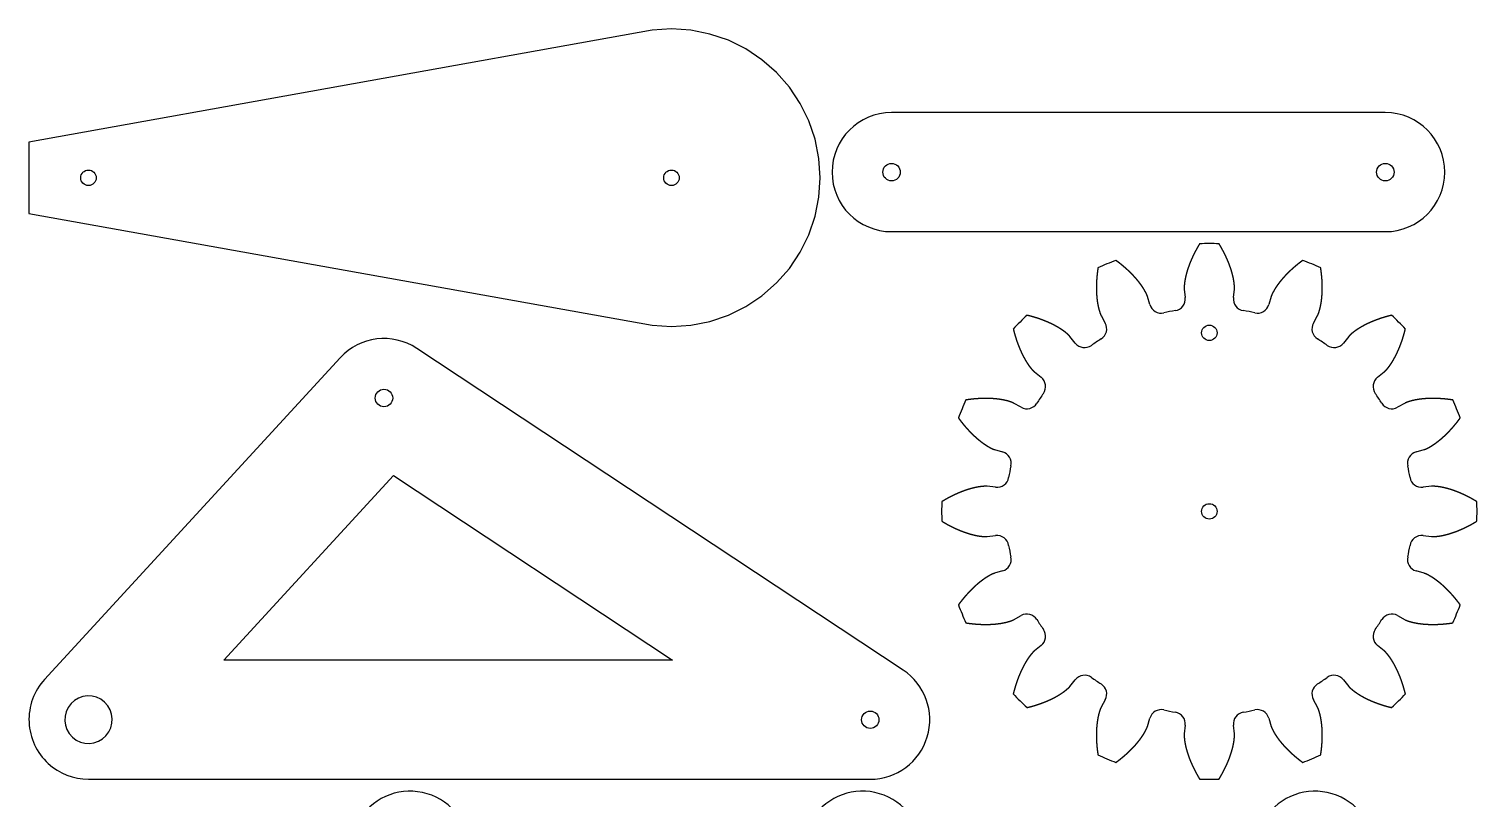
# Model space of a CAD drawing. Header units: millimetres. Extents: x 18 to 1175, y 18 to 1179.
# Drawn here: x 18 to 748, y 792 to 1179 of the extents above; entities that cross this region are included whole.
import ezdxf

# ---------------------------------------------------------------- set-up
doc = ezdxf.new("R2010")
doc.units = ezdxf.units.MM
doc.layers.add('cut', color=5, linetype='Continuous', true_color=0x0000ff)

msp = doc.modelspace()

# ---------------------------------------------------------------- linework, layer by layer
at = {"layer": 'cut', "color": 5, "true_color": 0x0000ff}
for p, q in [((583.25, 1040.52), (582.06, 1044.64)), ((600.6, 1048.33), (601.08, 1044.07)), ((625.42, 1044.07), (625.9, 1048.33)), ((644.44, 1044.64), (643.26, 1040.52)), ((558.68, 1034.95), (560.75, 1031.21)), ((665.75, 1031.21), (667.82, 1034.95)), ((545.64, 1021.11), (542.97, 1024.46)), ((683.54, 1024.46), (680.86, 1021.11)), ((525.07, 1006.56), (528.42, 1003.89)), ((698.08, 1003.89), (701.43, 1006.56)), ((518.32, 988.77), (514.57, 990.85)), ((711.93, 990.85), (708.18, 988.77)), ((504.89, 967.47), (509, 966.28)), ((717.5, 966.28), (721.61, 967.47)), ((505.46, 948.45), (501.2, 948.93)), ((725.3, 948.93), (721.04, 948.45)), ((501.2, 923.62), (505.46, 924.1)), ((721.04, 924.1), (725.3, 923.62)), ((509, 906.27), (504.89, 905.09)), ((721.61, 905.09), (717.5, 906.27)), ((514.57, 881.71), (518.32, 883.78)), ((708.18, 883.78), (711.93, 881.71)), ((528.42, 868.66), (525.07, 865.99)), ((701.43, 865.99), (698.08, 868.66)), ((542.97, 848.1), (545.64, 851.45)), ((680.86, 851.45), (683.54, 848.1)), ((560.75, 841.35), (558.68, 837.6)), ((667.82, 837.6), (665.75, 841.35)), ((582.06, 827.91), (583.25, 832.03)), ((601.08, 828.48), (600.6, 824.22)), ((625.9, 824.22), (625.42, 828.48)), ((643.26, 832.03), (644.44, 827.91))]:
    msp.add_line(p, q, dxfattribs=at)
for points in [[(342, 1029.44), (351.79, 1030.08), (361.41, 1032), (370.7, 1035.15), (379.5, 1039.49), (387.66, 1044.94), (395.03, 1051.41), (401.5, 1058.78), (406.95, 1066.94), (411.29, 1075.74), (414.44, 1085.03), (416.36, 1094.65), (417, 1104.44), (416.36, 1114.23), (414.44, 1123.85), (411.29, 1133.14), (406.95, 1141.94), (401.5, 1150.1), (395.03, 1157.47), (387.66, 1163.94), (379.5, 1169.39), (370.7, 1173.73), (361.41, 1176.88), (351.79, 1178.8), (342, 1179.44), (332.21, 1178.8), (18, 1122.44), (18, 1086.44), (332.21, 1030.08)], [(201.8, 954.31), (342.49, 861.28), (116.28, 861.28)]]:
    msp.add_lwpolyline(points, close=True, dxfattribs=at)
for points in [[(702, 1077.28, 1), (702, 1137.28), (453, 1137.28, 1), (453, 1077.28)], [(174.93, 1013.74), (25.91, 851.62, 0.414578), (27.73, 809.21, 0.188241), (48.05, 801.28), (442.25, 801.28, 0.743511), (458.8, 856.3), (213.56, 1018.46, 0.368358)], [(56.14, 840.13, 0.997265), (39.9, 822.46, 0.997265)], [(27.7, 497.95), (189.82, 348.94, 0.414578), (232.23, 350.75, 0.188241), (240.16, 371.07), (240.16, 765.27, 0.743511), (185.14, 781.82), (22.98, 536.59, 0.368358)], [(255.86, 497.95), (417.98, 348.94, 0.414578), (460.4, 350.75, 0.188241), (468.33, 371.07), (468.33, 765.27, 0.743511), (413.3, 781.82), (251.14, 536.59, 0.368358)], [(484.03, 497.95), (646.15, 348.94, 0.414578), (688.56, 350.75, 0.188241), (696.49, 371.07), (696.49, 765.27, 0.743511), (641.47, 781.82), (479.3, 536.59, 0.368358)]]:
    msp.add_lwpolyline(points, format="xyb", close=True, dxfattribs=at)
for centre, radius in [((453, 1107.28), 4.4), ((702, 1107.28), 4.4), ((48, 1104.44), 3.9), ((342, 1104.44), 3.9), ((613.25, 1026.28), 3.9), ((197.02, 993.44), 4.4), ((613.25, 936.28), 3.9), ((442.25, 831.28), 4.4)]:
    msp.add_circle(centre, radius, dxfattribs=at)
for centre, radius, start, end in [((613.25, 936.28), 135, 87.91682, 92.08318), ((613.25, 936.28), 135, 110.41682, 114.58318), ((613.25, 936.28), 135, 65.41682, 69.58318), ((589.01, 1042.18), 6, -163.94315, -77.10896), ((613.25, 936.28), 102.65, 99.60896, 102.89104), ((595.12, 1043.4), 6, -80.39104, 6.44315), ((631.39, 1043.4), 6, 173.55685, -99.60896), ((613.25, 936.28), 102.65, 77.10896, 80.39104), ((637.49, 1042.18), 6, -102.89104, -16.05685), ((613.25, 936.28), 135, 132.91682, 137.08318), ((555.5, 1028.3), 6, -57.89104, 28.94315), ((671, 1028.3), 6, 151.05685, -122.10896), ((613.25, 936.28), 135, 42.91682, 47.08318), ((613.25, 936.28), 102.65, 122.10896, 125.39104), ((613.25, 936.28), 102.64, 54.60896, 57.89104), ((550.33, 1024.85), 6, -141.44315, -54.60896), ((676.17, 1024.85), 6, -125.39104, -38.55685), ((524.68, 999.2), 6, -35.39104, 51.44315), ((701.82, 999.2), 6, 128.55685, -144.60896), ((613.25, 936.28), 102.65, 144.60896, 147.89104), ((613.25, 936.28), 102.65, 32.10896, 35.39104), ((613.25, 936.28), 135, 155.41682, 159.58318), ((521.22, 994.02), 6, -118.94315, -32.10896), ((705.28, 994.02), 6, -147.89104, -61.05685), ((613.25, 936.28), 135, 20.41682, 24.58318), ((507.34, 960.51), 6, -12.89104, 73.94315), ((719.16, 960.51), 6, 106.05685, -167.10896), ((613.25, 936.28), 102.65, 167.10896, 170.39104), ((613.25, 936.28), 102.65, 9.60896, 12.89104), ((506.13, 954.41), 6, -96.44315, -9.60896), ((720.37, 954.41), 6, -170.39104, -83.55685), ((613.25, 936.28), 135, 177.91682, -177.91682), ((613.25, 936.28), 135, -2.08318, 2.08318), ((506.13, 918.14), 6, 9.60896, 96.44315), ((720.37, 918.14), 6, 83.55685, 170.39104), ((507.34, 912.04), 6, -73.94315, 12.89104), ((613.25, 936.28), 102.65, -170.39104, -167.10896), ((719.16, 912.04), 6, 167.10896, -106.05685), ((613.25, 936.28), 102.65, -12.89104, -9.60896), ((613.25, 936.28), 135, -159.58318, -155.41682), ((521.22, 878.53), 6, 32.10896, 118.94315), ((705.28, 878.53), 6, 61.05685, 147.89104), ((613.25, 936.28), 135, -24.58318, -20.41682), ((613.25, 936.28), 102.65, -147.89104, -144.60896), ((524.68, 873.35), 6, -51.44315, 35.39104), ((701.82, 873.35), 6, 144.60896, -128.55685), ((613.25, 936.28), 102.65, -35.39104, -32.10896), ((550.33, 847.71), 6, 54.60896, 141.44315), ((613.25, 936.28), 102.64, -125.39104, -122.10896), ((555.5, 844.25), 6, -28.94315, 57.89104), ((671, 844.25), 6, 122.10896, -151.05685), ((613.25, 936.28), 102.65, -57.89104, -54.60896), ((676.17, 847.71), 6, 38.55685, 125.39104), ((613.25, 936.28), 135, -137.08318, -132.91682), ((613.25, 936.28), 135, -47.08318, -42.91682), ((589.01, 830.37), 6, 77.10896, 163.94315), ((613.25, 936.28), 102.65, -102.89104, -99.60896), ((595.12, 829.16), 6, -6.44315, 80.39104), ((631.39, 829.16), 6, 99.60896, -173.55685), ((613.25, 936.28), 102.65, -80.39104, -77.10896), ((637.49, 830.37), 6, 16.05685, 102.89104), ((613.25, 936.28), 135, -114.58318, -110.41682), ((613.25, 936.28), 135, -69.58318, -65.41682), ((613.25, 936.28), 135, -92.08318, -87.91682)]:
    msp.add_arc(centre, radius, start, end, dxfattribs=at)
for points in [[(608.34, 1071.19), (608.31, 1071.12), (608.23, 1071), (608.11, 1070.81), (607.96, 1070.55), (607.78, 1070.24), (607.59, 1069.92), (607.41, 1069.6), (607.23, 1069.28), (607.05, 1068.96), (606.87, 1068.64), (606.69, 1068.32), (606.52, 1068), (606.35, 1067.68), (606.18, 1067.36), (606.01, 1067.04), (605.84, 1066.72), (605.68, 1066.4), (605.52, 1066.08), (605.36, 1065.75), (605.2, 1065.43), (605.05, 1065.11), (604.89, 1064.78), (604.74, 1064.46), (604.59, 1064.13), (604.45, 1063.81), (604.3, 1063.48), (604.16, 1063.16), (604.02, 1062.83), (603.88, 1062.5), (603.74, 1062.18), (603.61, 1061.85), (603.48, 1061.52), (603.35, 1061.2), (603.22, 1060.87), (603.1, 1060.54), (602.98, 1060.21), (602.86, 1059.88), (602.74, 1059.55), (602.63, 1059.23), (602.51, 1058.9), (602.4, 1058.57), (602.3, 1058.24), (602.19, 1057.91), (602.09, 1057.58), (601.99, 1057.25), (601.89, 1056.92), (601.8, 1056.59), (601.71, 1056.26), (601.62, 1055.93), (601.53, 1055.6), (601.45, 1055.27), (601.37, 1054.93), (601.3, 1054.6), (601.22, 1054.27), (601.15, 1053.94), (601.09, 1053.61), (601.02, 1053.28), (600.96, 1052.95), (600.9, 1052.62), (600.85, 1052.29), (600.8, 1051.95), (600.76, 1051.62), (600.72, 1051.29), (600.68, 1050.96), (600.65, 1050.63), (600.62, 1050.3), (600.6, 1049.97), (600.58, 1049.64), (600.56, 1049.31), (600.56, 1048.98), (600.56, 1048.72), (600.58, 1048.52), (600.59, 1048.39), (600.6, 1048.33)], [(625.9, 1048.33), (625.91, 1048.39), (625.93, 1048.52), (625.94, 1048.72), (625.95, 1048.98), (625.94, 1049.31), (625.93, 1049.64), (625.9, 1049.97), (625.88, 1050.3), (625.85, 1050.63), (625.82, 1050.96), (625.78, 1051.29), (625.74, 1051.62), (625.7, 1051.95), (625.65, 1052.29), (625.6, 1052.62), (625.54, 1052.95), (625.48, 1053.28), (625.42, 1053.61), (625.35, 1053.94), (625.28, 1054.27), (625.21, 1054.6), (625.13, 1054.93), (625.05, 1055.27), (624.97, 1055.6), (624.88, 1055.93), (624.79, 1056.26), (624.7, 1056.59), (624.61, 1056.92), (624.51, 1057.25), (624.41, 1057.58), (624.31, 1057.91), (624.21, 1058.24), (624.1, 1058.57), (623.99, 1058.9), (623.88, 1059.23), (623.76, 1059.55), (623.64, 1059.88), (623.52, 1060.21), (623.4, 1060.54), (623.28, 1060.87), (623.15, 1061.2), (623.02, 1061.52), (622.89, 1061.85), (622.76, 1062.18), (622.62, 1062.5), (622.48, 1062.83), (622.34, 1063.16), (622.2, 1063.48), (622.06, 1063.81), (621.91, 1064.13), (621.76, 1064.46), (621.61, 1064.78), (621.45, 1065.11), (621.3, 1065.43), (621.14, 1065.75), (620.98, 1066.08), (620.82, 1066.4), (620.66, 1066.72), (620.49, 1067.04), (620.32, 1067.36), (620.15, 1067.68), (619.98, 1068), (619.81, 1068.32), (619.63, 1068.64), (619.46, 1068.96), (619.28, 1069.28), (619.09, 1069.6), (618.91, 1069.92), (618.73, 1070.24), (618.54, 1070.55), (618.39, 1070.81), (618.27, 1071), (618.2, 1071.12), (618.16, 1071.19)], [(557.09, 1059.04), (557.08, 1058.97), (557.06, 1058.82), (557.02, 1058.6), (556.98, 1058.31), (556.93, 1057.94), (556.88, 1057.58), (556.83, 1057.22), (556.78, 1056.85), (556.74, 1056.49), (556.7, 1056.13), (556.66, 1055.76), (556.62, 1055.4), (556.59, 1055.04), (556.55, 1054.68), (556.52, 1054.32), (556.49, 1053.96), (556.46, 1053.6), (556.44, 1053.24), (556.41, 1052.88), (556.39, 1052.52), (556.37, 1052.16), (556.35, 1051.8), (556.34, 1051.44), (556.32, 1051.09), (556.31, 1050.73), (556.3, 1050.37), (556.3, 1050.02), (556.29, 1049.66), (556.29, 1049.31), (556.29, 1048.96), (556.29, 1048.6), (556.29, 1048.25), (556.3, 1047.9), (556.31, 1047.55), (556.32, 1047.2), (556.33, 1046.85), (556.35, 1046.5), (556.36, 1046.15), (556.38, 1045.8), (556.41, 1045.45), (556.43, 1045.11), (556.46, 1044.76), (556.49, 1044.42), (556.52, 1044.07), (556.55, 1043.73), (556.59, 1043.39), (556.63, 1043.05), (556.67, 1042.71), (556.72, 1042.37), (556.76, 1042.03), (556.81, 1041.69), (556.87, 1041.36), (556.92, 1041.02), (556.98, 1040.69), (557.05, 1040.35), (557.11, 1040.02), (557.18, 1039.69), (557.25, 1039.36), (557.32, 1039.04), (557.4, 1038.71), (557.48, 1038.38), (557.57, 1038.06), (557.66, 1037.74), (557.75, 1037.42), (557.85, 1037.11), (557.95, 1036.79), (558.05, 1036.47), (558.16, 1036.16), (558.27, 1035.85), (558.39, 1035.54), (558.5, 1035.3), (558.59, 1035.13), (558.65, 1035.01), (558.68, 1034.95)], [(582.06, 1044.64), (582.04, 1044.7), (582.01, 1044.83), (581.94, 1045.02), (581.85, 1045.26), (581.72, 1045.56), (581.58, 1045.86), (581.43, 1046.16), (581.28, 1046.45), (581.13, 1046.75), (580.97, 1047.04), (580.81, 1047.33), (580.65, 1047.62), (580.49, 1047.91), (580.31, 1048.2), (580.14, 1048.49), (579.96, 1048.77), (579.77, 1049.05), (579.59, 1049.33), (579.4, 1049.61), (579.21, 1049.89), (579.01, 1050.17), (578.82, 1050.45), (578.62, 1050.72), (578.41, 1051), (578.21, 1051.27), (578, 1051.54), (577.79, 1051.81), (577.58, 1052.08), (577.36, 1052.35), (577.14, 1052.62), (576.92, 1052.88), (576.7, 1053.15), (576.47, 1053.41), (576.25, 1053.67), (576.02, 1053.93), (575.78, 1054.19), (575.55, 1054.45), (575.31, 1054.71), (575.08, 1054.97), (574.84, 1055.22), (574.59, 1055.48), (574.35, 1055.73), (574.1, 1055.98), (573.85, 1056.23), (573.6, 1056.48), (573.35, 1056.73), (573.1, 1056.98), (572.84, 1057.22), (572.58, 1057.47), (572.32, 1057.71), (572.06, 1057.96), (571.8, 1058.2), (571.53, 1058.44), (571.26, 1058.68), (570.99, 1058.92), (570.72, 1059.15), (570.45, 1059.39), (570.17, 1059.62), (569.9, 1059.86), (569.62, 1060.09), (569.34, 1060.32), (569.06, 1060.55), (568.78, 1060.78), (568.49, 1061.01), (568.21, 1061.24), (567.92, 1061.46), (567.63, 1061.69), (567.34, 1061.91), (567.04, 1062.13), (566.75, 1062.36), (566.51, 1062.53), (566.34, 1062.66), (566.22, 1062.75), (566.16, 1062.8)], [(660.35, 1062.8), (660.29, 1062.75), (660.17, 1062.66), (659.99, 1062.53), (659.75, 1062.36), (659.46, 1062.13), (659.16, 1061.91), (658.87, 1061.69), (658.58, 1061.46), (658.3, 1061.24), (658.01, 1061.01), (657.73, 1060.78), (657.44, 1060.55), (657.16, 1060.32), (656.88, 1060.09), (656.6, 1059.86), (656.33, 1059.62), (656.05, 1059.39), (655.78, 1059.15), (655.51, 1058.92), (655.24, 1058.68), (654.97, 1058.44), (654.71, 1058.2), (654.44, 1057.96), (654.18, 1057.71), (653.92, 1057.47), (653.66, 1057.22), (653.41, 1056.98), (653.15, 1056.73), (652.9, 1056.48), (652.65, 1056.23), (652.4, 1055.98), (652.15, 1055.73), (651.91, 1055.48), (651.67, 1055.22), (651.43, 1054.97), (651.19, 1054.71), (650.95, 1054.45), (650.72, 1054.19), (650.49, 1053.93), (650.26, 1053.67), (650.03, 1053.41), (649.8, 1053.15), (649.58, 1052.88), (649.36, 1052.62), (649.14, 1052.35), (648.93, 1052.08), (648.71, 1051.81), (648.5, 1051.54), (648.29, 1051.27), (648.09, 1051), (647.89, 1050.72), (647.69, 1050.45), (647.49, 1050.17), (647.29, 1049.89), (647.1, 1049.61), (646.91, 1049.33), (646.73, 1049.05), (646.54, 1048.77), (646.36, 1048.49), (646.19, 1048.2), (646.02, 1047.91), (645.85, 1047.62), (645.69, 1047.33), (645.53, 1047.04), (645.37, 1046.75), (645.22, 1046.45), (645.07, 1046.16), (644.92, 1045.86), (644.78, 1045.56), (644.65, 1045.26), (644.56, 1045.02), (644.5, 1044.83), (644.46, 1044.7), (644.44, 1044.64)], [(667.82, 1034.95), (667.85, 1035.01), (667.92, 1035.13), (668, 1035.3), (668.11, 1035.54), (668.23, 1035.85), (668.34, 1036.16), (668.45, 1036.47), (668.55, 1036.79), (668.65, 1037.11), (668.75, 1037.42), (668.84, 1037.74), (668.94, 1038.06), (669.02, 1038.38), (669.1, 1038.71), (669.18, 1039.04), (669.25, 1039.36), (669.32, 1039.69), (669.39, 1040.02), (669.46, 1040.35), (669.52, 1040.69), (669.58, 1041.02), (669.63, 1041.36), (669.69, 1041.69), (669.74, 1042.03), (669.78, 1042.37), (669.83, 1042.71), (669.87, 1043.05), (669.91, 1043.39), (669.95, 1043.73), (669.98, 1044.07), (670.01, 1044.42), (670.04, 1044.76), (670.07, 1045.11), (670.1, 1045.45), (670.12, 1045.8), (670.14, 1046.15), (670.16, 1046.5), (670.17, 1046.85), (670.18, 1047.2), (670.19, 1047.55), (670.2, 1047.9), (670.21, 1048.25), (670.21, 1048.6), (670.21, 1048.96), (670.21, 1049.31), (670.21, 1049.66), (670.21, 1050.02), (670.2, 1050.37), (670.19, 1050.73), (670.18, 1051.09), (670.16, 1051.44), (670.15, 1051.8), (670.13, 1052.16), (670.11, 1052.52), (670.09, 1052.88), (670.07, 1053.24), (670.04, 1053.6), (670.01, 1053.96), (669.98, 1054.32), (669.95, 1054.68), (669.92, 1055.04), (669.88, 1055.4), (669.84, 1055.76), (669.8, 1056.13), (669.76, 1056.49), (669.72, 1056.85), (669.67, 1057.22), (669.62, 1057.58), (669.57, 1057.94), (669.52, 1058.31), (669.48, 1058.6), (669.45, 1058.82), (669.42, 1058.97), (669.41, 1059.04)], [(542.97, 1024.46), (542.93, 1024.51), (542.84, 1024.61), (542.71, 1024.76), (542.53, 1024.95), (542.3, 1025.18), (542.05, 1025.4), (541.8, 1025.62), (541.55, 1025.83), (541.3, 1026.05), (541.04, 1026.26), (540.78, 1026.47), (540.52, 1026.67), (540.26, 1026.88), (539.99, 1027.08), (539.72, 1027.27), (539.44, 1027.47), (539.16, 1027.66), (538.88, 1027.85), (538.6, 1028.03), (538.32, 1028.22), (538.03, 1028.4), (537.75, 1028.58), (537.46, 1028.76), (537.16, 1028.93), (536.87, 1029.11), (536.57, 1029.28), (536.27, 1029.45), (535.97, 1029.61), (535.67, 1029.78), (535.37, 1029.94), (535.06, 1030.1), (534.76, 1030.26), (534.45, 1030.42), (534.14, 1030.57), (533.83, 1030.73), (533.51, 1030.88), (533.2, 1031.03), (532.88, 1031.18), (532.56, 1031.32), (532.24, 1031.47), (531.92, 1031.61), (531.6, 1031.75), (531.27, 1031.89), (530.95, 1032.02), (530.62, 1032.16), (530.29, 1032.29), (529.96, 1032.42), (529.63, 1032.55), (529.3, 1032.68), (528.96, 1032.81), (528.63, 1032.93), (528.29, 1033.05), (527.96, 1033.17), (527.62, 1033.29), (527.28, 1033.41), (526.94, 1033.52), (526.59, 1033.64), (526.25, 1033.75), (525.91, 1033.86), (525.56, 1033.97), (525.21, 1034.08), (524.86, 1034.18), (524.52, 1034.29), (524.16, 1034.39), (523.81, 1034.49), (523.46, 1034.59), (523.11, 1034.68), (522.75, 1034.78), (522.4, 1034.87), (522.04, 1034.96), (521.75, 1035.04), (521.54, 1035.09), (521.4, 1035.12), (521.32, 1035.14)], [(705.18, 1035.14), (705.11, 1035.12), (704.96, 1035.09), (704.75, 1035.04), (704.46, 1034.96), (704.1, 1034.87), (703.75, 1034.78), (703.39, 1034.68), (703.04, 1034.59), (702.69, 1034.49), (702.34, 1034.39), (701.99, 1034.29), (701.64, 1034.18), (701.29, 1034.08), (700.94, 1033.97), (700.6, 1033.86), (700.25, 1033.75), (699.91, 1033.64), (699.57, 1033.52), (699.22, 1033.41), (698.88, 1033.29), (698.55, 1033.17), (698.21, 1033.05), (697.87, 1032.93), (697.54, 1032.81), (697.2, 1032.68), (696.87, 1032.55), (696.54, 1032.42), (696.21, 1032.29), (695.88, 1032.16), (695.55, 1032.02), (695.23, 1031.89), (694.9, 1031.75), (694.58, 1031.61), (694.26, 1031.47), (693.94, 1031.32), (693.62, 1031.18), (693.31, 1031.03), (692.99, 1030.88), (692.68, 1030.73), (692.36, 1030.57), (692.05, 1030.42), (691.75, 1030.26), (691.44, 1030.1), (691.13, 1029.94), (690.83, 1029.78), (690.53, 1029.61), (690.23, 1029.45), (689.93, 1029.28), (689.63, 1029.11), (689.34, 1028.93), (689.05, 1028.76), (688.76, 1028.58), (688.47, 1028.4), (688.18, 1028.22), (687.9, 1028.03), (687.62, 1027.85), (687.34, 1027.66), (687.06, 1027.47), (686.78, 1027.27), (686.51, 1027.08), (686.24, 1026.88), (685.98, 1026.67), (685.72, 1026.47), (685.46, 1026.26), (685.2, 1026.05), (684.95, 1025.83), (684.7, 1025.62), (684.45, 1025.4), (684.21, 1025.18), (683.97, 1024.95), (683.79, 1024.76), (683.66, 1024.61), (683.58, 1024.51), (683.54, 1024.46)], [(514.38, 1028.2), (514.4, 1028.13), (514.44, 1027.99), (514.49, 1027.77), (514.56, 1027.49), (514.65, 1027.13), (514.75, 1026.77), (514.84, 1026.42), (514.94, 1026.07), (515.04, 1025.71), (515.14, 1025.36), (515.24, 1025.01), (515.34, 1024.66), (515.45, 1024.31), (515.56, 1023.97), (515.67, 1023.62), (515.78, 1023.28), (515.89, 1022.93), (516, 1022.59), (516.12, 1022.25), (516.23, 1021.91), (516.35, 1021.57), (516.47, 1021.23), (516.6, 1020.9), (516.72, 1020.56), (516.85, 1020.23), (516.97, 1019.9), (517.1, 1019.56), (517.24, 1019.24), (517.37, 1018.91), (517.5, 1018.58), (517.64, 1018.25), (517.78, 1017.93), (517.92, 1017.61), (518.06, 1017.29), (518.2, 1016.97), (518.35, 1016.65), (518.5, 1016.33), (518.65, 1016.02), (518.8, 1015.7), (518.95, 1015.39), (519.11, 1015.08), (519.26, 1014.77), (519.42, 1014.46), (519.58, 1014.16), (519.75, 1013.85), (519.91, 1013.55), (520.08, 1013.25), (520.25, 1012.95), (520.42, 1012.66), (520.59, 1012.36), (520.77, 1012.07), (520.95, 1011.78), (521.13, 1011.49), (521.31, 1011.21), (521.49, 1010.92), (521.68, 1010.64), (521.87, 1010.36), (522.06, 1010.08), (522.25, 1009.81), (522.45, 1009.54), (522.65, 1009.27), (522.85, 1009), (523.06, 1008.74), (523.27, 1008.48), (523.48, 1008.23), (523.7, 1007.98), (523.91, 1007.72), (524.13, 1007.47), (524.35, 1007.23), (524.58, 1006.99), (524.77, 1006.81), (524.92, 1006.68), (525.02, 1006.6), (525.07, 1006.56)], [(701.43, 1006.56), (701.48, 1006.6), (701.58, 1006.68), (701.73, 1006.81), (701.92, 1006.99), (702.15, 1007.23), (702.37, 1007.47), (702.59, 1007.72), (702.81, 1007.98), (703.02, 1008.23), (703.23, 1008.48), (703.44, 1008.74), (703.65, 1009), (703.85, 1009.27), (704.05, 1009.54), (704.25, 1009.81), (704.44, 1010.08), (704.63, 1010.36), (704.82, 1010.64), (705.01, 1010.92), (705.19, 1011.21), (705.37, 1011.49), (705.55, 1011.78), (705.73, 1012.07), (705.91, 1012.36), (706.08, 1012.66), (706.25, 1012.95), (706.42, 1013.25), (706.59, 1013.55), (706.75, 1013.85), (706.92, 1014.16), (707.08, 1014.46), (707.24, 1014.77), (707.39, 1015.08), (707.55, 1015.39), (707.7, 1015.7), (707.85, 1016.02), (708, 1016.33), (708.15, 1016.65), (708.3, 1016.97), (708.44, 1017.29), (708.58, 1017.61), (708.72, 1017.93), (708.86, 1018.25), (709, 1018.58), (709.13, 1018.91), (709.27, 1019.24), (709.4, 1019.56), (709.53, 1019.9), (709.65, 1020.23), (709.78, 1020.56), (709.91, 1020.9), (710.03, 1021.23), (710.15, 1021.57), (710.27, 1021.91), (710.38, 1022.25), (710.5, 1022.59), (710.61, 1022.93), (710.73, 1023.28), (710.84, 1023.62), (710.94, 1023.97), (711.05, 1024.31), (711.16, 1024.66), (711.26, 1025.01), (711.36, 1025.36), (711.46, 1025.71), (711.56, 1026.07), (711.66, 1026.42), (711.75, 1026.77), (711.85, 1027.13), (711.94, 1027.49), (712.01, 1027.77), (712.06, 1027.99), (712.1, 1028.13), (712.12, 1028.2)], [(514.57, 990.85), (514.51, 990.88), (514.4, 990.94), (514.22, 991.03), (513.98, 991.14), (513.68, 991.26), (513.37, 991.37), (513.05, 991.47), (512.74, 991.58), (512.42, 991.68), (512.1, 991.77), (511.79, 991.87), (511.47, 991.96), (511.14, 992.05), (510.82, 992.13), (510.49, 992.21), (510.16, 992.28), (509.83, 992.35), (509.5, 992.42), (509.17, 992.48), (508.84, 992.54), (508.51, 992.6), (508.17, 992.66), (507.83, 992.71), (507.5, 992.76), (507.16, 992.81), (506.82, 992.85), (506.48, 992.9), (506.14, 992.94), (505.8, 992.97), (505.45, 993.01), (505.11, 993.04), (504.76, 993.07), (504.42, 993.1), (504.07, 993.12), (503.73, 993.14), (503.38, 993.16), (503.03, 993.18), (502.68, 993.2), (502.33, 993.21), (501.98, 993.22), (501.63, 993.23), (501.28, 993.23), (500.92, 993.24), (500.57, 993.24), (500.22, 993.24), (499.86, 993.24), (499.51, 993.23), (499.15, 993.22), (498.8, 993.21), (498.44, 993.2), (498.08, 993.19), (497.73, 993.17), (497.37, 993.16), (497.01, 993.14), (496.65, 993.11), (496.29, 993.09), (495.93, 993.07), (495.57, 993.04), (495.21, 993.01), (494.85, 992.98), (494.49, 992.94), (494.13, 992.91), (493.76, 992.87), (493.4, 992.83), (493.04, 992.79), (492.67, 992.74), (492.31, 992.7), (491.95, 992.65), (491.58, 992.6), (491.22, 992.55), (490.93, 992.5), (490.71, 992.47), (490.56, 992.45), (490.49, 992.44)], [(736.01, 992.44), (735.94, 992.45), (735.79, 992.47), (735.58, 992.5), (735.28, 992.55), (734.92, 992.6), (734.56, 992.65), (734.19, 992.7), (733.83, 992.74), (733.46, 992.79), (733.1, 992.83), (732.74, 992.87), (732.38, 992.91), (732.01, 992.94), (731.65, 992.98), (731.29, 993.01), (730.93, 993.04), (730.57, 993.07), (730.21, 993.09), (729.85, 993.11), (729.49, 993.14), (729.13, 993.16), (728.78, 993.17), (728.42, 993.19), (728.06, 993.2), (727.71, 993.21), (727.35, 993.22), (726.99, 993.23), (726.64, 993.24), (726.28, 993.24), (725.93, 993.24), (725.58, 993.24), (725.23, 993.23), (724.87, 993.23), (724.52, 993.22), (724.17, 993.21), (723.82, 993.2), (723.47, 993.18), (723.12, 993.16), (722.78, 993.14), (722.43, 993.12), (722.08, 993.1), (721.74, 993.07), (721.39, 993.04), (721.05, 993.01), (720.71, 992.97), (720.36, 992.94), (720.02, 992.9), (719.68, 992.85), (719.34, 992.81), (719, 992.76), (718.67, 992.71), (718.33, 992.66), (718, 992.6), (717.66, 992.54), (717.33, 992.48), (717, 992.42), (716.67, 992.35), (716.34, 992.28), (716.01, 992.21), (715.68, 992.13), (715.36, 992.05), (715.04, 991.96), (714.72, 991.87), (714.4, 991.77), (714.08, 991.68), (713.76, 991.58), (713.45, 991.47), (713.14, 991.37), (712.83, 991.26), (712.52, 991.14), (712.28, 991.03), (712.1, 990.94), (711.99, 990.88), (711.93, 990.85)], [(486.73, 983.37), (486.78, 983.31), (486.86, 983.19), (486.99, 983.01), (487.17, 982.78), (487.39, 982.48), (487.61, 982.19), (487.84, 981.9), (488.06, 981.61), (488.29, 981.32), (488.52, 981.03), (488.74, 980.75), (488.97, 980.47), (489.2, 980.19), (489.44, 979.91), (489.67, 979.63), (489.9, 979.35), (490.14, 979.08), (490.37, 978.8), (490.61, 978.53), (490.85, 978.26), (491.09, 978), (491.33, 977.73), (491.57, 977.47), (491.81, 977.21), (492.06, 976.95), (492.3, 976.69), (492.55, 976.43), (492.8, 976.18), (493.05, 975.92), (493.3, 975.67), (493.55, 975.42), (493.8, 975.18), (494.05, 974.93), (494.31, 974.69), (494.56, 974.45), (494.82, 974.21), (495.07, 973.98), (495.33, 973.74), (495.59, 973.51), (495.85, 973.28), (496.12, 973.05), (496.38, 972.83), (496.64, 972.61), (496.91, 972.38), (497.18, 972.17), (497.45, 971.95), (497.71, 971.74), (497.99, 971.53), (498.26, 971.32), (498.53, 971.11), (498.8, 970.91), (499.08, 970.71), (499.36, 970.51), (499.63, 970.32), (499.91, 970.13), (500.19, 969.94), (500.47, 969.75), (500.76, 969.57), (501.04, 969.39), (501.33, 969.21), (501.61, 969.04), (501.9, 968.87), (502.19, 968.71), (502.49, 968.55), (502.78, 968.4), (503.07, 968.25), (503.37, 968.1), (503.67, 967.95), (503.96, 967.81), (504.27, 967.68), (504.51, 967.58), (504.7, 967.52), (504.82, 967.48), (504.89, 967.47)], [(721.61, 967.47), (721.68, 967.48), (721.8, 967.52), (721.99, 967.58), (722.24, 967.68), (722.54, 967.81), (722.84, 967.95), (723.13, 968.1), (723.43, 968.25), (723.72, 968.4), (724.02, 968.55), (724.31, 968.71), (724.6, 968.87), (724.89, 969.04), (725.18, 969.21), (725.46, 969.39), (725.74, 969.57), (726.03, 969.75), (726.31, 969.94), (726.59, 970.13), (726.87, 970.32), (727.15, 970.51), (727.42, 970.71), (727.7, 970.91), (727.97, 971.11), (728.24, 971.32), (728.52, 971.53), (728.79, 971.74), (729.06, 971.95), (729.32, 972.17), (729.59, 972.38), (729.86, 972.61), (730.12, 972.83), (730.38, 973.05), (730.65, 973.28), (730.91, 973.51), (731.17, 973.74), (731.43, 973.98), (731.68, 974.21), (731.94, 974.45), (732.2, 974.69), (732.45, 974.93), (732.7, 975.18), (732.96, 975.42), (733.21, 975.67), (733.46, 975.92), (733.7, 976.18), (733.95, 976.43), (734.2, 976.69), (734.44, 976.95), (734.69, 977.21), (734.93, 977.47), (735.17, 977.73), (735.41, 978), (735.65, 978.26), (735.89, 978.53), (736.13, 978.8), (736.36, 979.08), (736.6, 979.35), (736.83, 979.63), (737.07, 979.91), (737.3, 980.19), (737.53, 980.47), (737.76, 980.75), (737.99, 981.03), (738.21, 981.32), (738.44, 981.61), (738.66, 981.9), (738.89, 982.19), (739.11, 982.48), (739.33, 982.78), (739.51, 983.01), (739.64, 983.19), (739.73, 983.31), (739.77, 983.37)], [(501.2, 948.93), (501.13, 948.94), (501, 948.95), (500.81, 948.96), (500.54, 948.97), (500.22, 948.97), (499.89, 948.95), (499.56, 948.93), (499.23, 948.9), (498.9, 948.87), (498.57, 948.84), (498.23, 948.81), (497.9, 948.77), (497.57, 948.73), (497.24, 948.68), (496.91, 948.62), (496.58, 948.57), (496.25, 948.5), (495.92, 948.44), (495.59, 948.37), (495.25, 948.3), (494.92, 948.23), (494.59, 948.15), (494.26, 948.07), (493.93, 947.99), (493.6, 947.91), (493.27, 947.82), (492.94, 947.73), (492.61, 947.63), (492.28, 947.54), (491.95, 947.44), (491.62, 947.33), (491.29, 947.23), (490.96, 947.12), (490.63, 947.01), (490.3, 946.9), (489.97, 946.79), (489.64, 946.67), (489.31, 946.55), (488.99, 946.43), (488.66, 946.3), (488.33, 946.18), (488, 946.05), (487.68, 945.92), (487.35, 945.78), (487.02, 945.65), (486.7, 945.51), (486.37, 945.37), (486.04, 945.23), (485.72, 945.08), (485.39, 944.93), (485.07, 944.78), (484.75, 944.63), (484.42, 944.48), (484.1, 944.32), (483.77, 944.17), (483.45, 944.01), (483.13, 943.85), (482.81, 943.68), (482.48, 943.52), (482.16, 943.35), (481.84, 943.18), (481.52, 943.01), (481.2, 942.83), (480.88, 942.66), (480.56, 942.48), (480.24, 942.3), (479.93, 942.12), (479.61, 941.94), (479.29, 941.75), (478.97, 941.56), (478.72, 941.41), (478.53, 941.3), (478.4, 941.22), (478.34, 941.18)], [(748.16, 941.18), (748.1, 941.22), (747.97, 941.3), (747.78, 941.41), (747.53, 941.56), (747.21, 941.75), (746.89, 941.94), (746.58, 942.12), (746.26, 942.3), (745.94, 942.48), (745.62, 942.66), (745.3, 942.83), (744.98, 943.01), (744.66, 943.18), (744.34, 943.35), (744.02, 943.52), (743.69, 943.68), (743.37, 943.85), (743.05, 944.01), (742.73, 944.17), (742.4, 944.32), (742.08, 944.48), (741.76, 944.63), (741.43, 944.78), (741.11, 944.93), (740.78, 945.08), (740.46, 945.23), (740.13, 945.37), (739.81, 945.51), (739.48, 945.65), (739.15, 945.78), (738.83, 945.92), (738.5, 946.05), (738.17, 946.18), (737.84, 946.3), (737.52, 946.43), (737.19, 946.55), (736.86, 946.67), (736.53, 946.79), (736.2, 946.9), (735.87, 947.01), (735.54, 947.12), (735.21, 947.23), (734.88, 947.33), (734.55, 947.44), (734.22, 947.54), (733.89, 947.63), (733.56, 947.73), (733.23, 947.82), (732.9, 947.91), (732.57, 947.99), (732.24, 948.07), (731.91, 948.15), (731.58, 948.23), (731.25, 948.3), (730.92, 948.37), (730.58, 948.44), (730.25, 948.5), (729.92, 948.57), (729.59, 948.62), (729.26, 948.68), (728.93, 948.73), (728.6, 948.77), (728.27, 948.81), (727.94, 948.84), (727.61, 948.87), (727.28, 948.9), (726.95, 948.93), (726.62, 948.95), (726.29, 948.97), (725.96, 948.97), (725.69, 948.96), (725.5, 948.95), (725.37, 948.94), (725.3, 948.93)], [(478.34, 931.37), (478.4, 931.33), (478.53, 931.25), (478.72, 931.14), (478.97, 930.99), (479.29, 930.8), (479.61, 930.62), (479.93, 930.43), (480.24, 930.25), (480.56, 930.07), (480.88, 929.89), (481.2, 929.72), (481.52, 929.54), (481.84, 929.37), (482.16, 929.2), (482.48, 929.04), (482.81, 928.87), (483.13, 928.71), (483.45, 928.54), (483.77, 928.38), (484.1, 928.23), (484.42, 928.07), (484.75, 927.92), (485.07, 927.77), (485.39, 927.62), (485.72, 927.47), (486.04, 927.33), (486.37, 927.18), (486.7, 927.04), (487.02, 926.91), (487.35, 926.77), (487.68, 926.64), (488, 926.5), (488.33, 926.38), (488.66, 926.25), (488.99, 926.12), (489.31, 926), (489.64, 925.88), (489.97, 925.77), (490.3, 925.65), (490.63, 925.54), (490.96, 925.43), (491.29, 925.32), (491.62, 925.22), (491.95, 925.11), (492.28, 925.02), (492.61, 924.92), (492.94, 924.82), (493.27, 924.73), (493.6, 924.64), (493.93, 924.56), (494.26, 924.48), (494.59, 924.4), (494.92, 924.32), (495.25, 924.25), (495.59, 924.18), (495.92, 924.11), (496.25, 924.05), (496.58, 923.99), (496.91, 923.93), (497.24, 923.87), (497.57, 923.83), (497.9, 923.78), (498.23, 923.74), (498.57, 923.71), (498.9, 923.68), (499.23, 923.65), (499.56, 923.62), (499.89, 923.6), (500.22, 923.59), (500.54, 923.58), (500.81, 923.59), (501, 923.6), (501.13, 923.61), (501.2, 923.62)], [(725.3, 923.62), (725.37, 923.61), (725.5, 923.6), (725.69, 923.59), (725.96, 923.58), (726.29, 923.59), (726.62, 923.6), (726.95, 923.62), (727.28, 923.65), (727.61, 923.68), (727.94, 923.71), (728.27, 923.74), (728.6, 923.78), (728.93, 923.83), (729.26, 923.87), (729.59, 923.93), (729.92, 923.99), (730.25, 924.05), (730.58, 924.11), (730.92, 924.18), (731.25, 924.25), (731.58, 924.32), (731.91, 924.4), (732.24, 924.48), (732.57, 924.56), (732.9, 924.64), (733.23, 924.73), (733.56, 924.82), (733.89, 924.92), (734.22, 925.02), (734.55, 925.11), (734.88, 925.22), (735.21, 925.32), (735.54, 925.43), (735.87, 925.54), (736.2, 925.65), (736.53, 925.77), (736.86, 925.88), (737.19, 926), (737.52, 926.12), (737.84, 926.25), (738.17, 926.38), (738.5, 926.5), (738.83, 926.64), (739.15, 926.77), (739.48, 926.91), (739.81, 927.04), (740.13, 927.18), (740.46, 927.33), (740.78, 927.47), (741.11, 927.62), (741.43, 927.77), (741.76, 927.92), (742.08, 928.07), (742.4, 928.23), (742.73, 928.38), (743.05, 928.54), (743.37, 928.71), (743.69, 928.87), (744.02, 929.04), (744.34, 929.2), (744.66, 929.37), (744.98, 929.54), (745.3, 929.72), (745.62, 929.89), (745.94, 930.07), (746.26, 930.25), (746.58, 930.43), (746.89, 930.62), (747.21, 930.8), (747.53, 930.99), (747.78, 931.14), (747.97, 931.25), (748.1, 931.33), (748.16, 931.37)], [(504.89, 905.09), (504.82, 905.07), (504.7, 905.03), (504.51, 904.97), (504.27, 904.87), (503.96, 904.74), (503.67, 904.6), (503.37, 904.46), (503.07, 904.31), (502.78, 904.15), (502.49, 904), (502.19, 903.84), (501.9, 903.68), (501.61, 903.51), (501.33, 903.34), (501.04, 903.16), (500.76, 902.98), (500.47, 902.8), (500.19, 902.61), (499.91, 902.42), (499.63, 902.23), (499.36, 902.04), (499.08, 901.84), (498.8, 901.64), (498.53, 901.44), (498.26, 901.23), (497.99, 901.02), (497.71, 900.81), (497.45, 900.6), (497.18, 900.38), (496.91, 900.17), (496.64, 899.95), (496.38, 899.72), (496.12, 899.5), (495.85, 899.27), (495.59, 899.04), (495.33, 898.81), (495.07, 898.58), (494.82, 898.34), (494.56, 898.1), (494.31, 897.86), (494.05, 897.62), (493.8, 897.37), (493.55, 897.13), (493.3, 896.88), (493.05, 896.63), (492.8, 896.38), (492.55, 896.12), (492.3, 895.86), (492.06, 895.61), (491.81, 895.35), (491.57, 895.08), (491.33, 894.82), (491.09, 894.55), (490.85, 894.29), (490.61, 894.02), (490.37, 893.75), (490.14, 893.47), (489.9, 893.2), (489.67, 892.92), (489.44, 892.65), (489.2, 892.37), (488.97, 892.08), (488.74, 891.8), (488.52, 891.52), (488.29, 891.23), (488.06, 890.94), (487.84, 890.65), (487.61, 890.36), (487.39, 890.07), (487.17, 889.78), (486.99, 889.54), (486.86, 889.36), (486.78, 889.24), (486.73, 889.18)], [(739.77, 889.18), (739.73, 889.24), (739.64, 889.36), (739.51, 889.54), (739.33, 889.78), (739.11, 890.07), (738.89, 890.36), (738.66, 890.65), (738.44, 890.94), (738.21, 891.23), (737.99, 891.52), (737.76, 891.8), (737.53, 892.08), (737.3, 892.37), (737.07, 892.65), (736.83, 892.92), (736.6, 893.2), (736.36, 893.47), (736.13, 893.75), (735.89, 894.02), (735.65, 894.29), (735.41, 894.55), (735.17, 894.82), (734.93, 895.08), (734.69, 895.35), (734.44, 895.61), (734.2, 895.86), (733.95, 896.12), (733.7, 896.38), (733.46, 896.63), (733.21, 896.88), (732.96, 897.13), (732.7, 897.37), (732.45, 897.62), (732.2, 897.86), (731.94, 898.1), (731.68, 898.34), (731.43, 898.58), (731.17, 898.81), (730.91, 899.04), (730.65, 899.27), (730.38, 899.5), (730.12, 899.72), (729.86, 899.95), (729.59, 900.17), (729.32, 900.38), (729.06, 900.6), (728.79, 900.81), (728.52, 901.02), (728.24, 901.23), (727.97, 901.44), (727.7, 901.64), (727.42, 901.84), (727.15, 902.04), (726.87, 902.23), (726.59, 902.42), (726.31, 902.61), (726.03, 902.8), (725.74, 902.98), (725.46, 903.16), (725.18, 903.34), (724.89, 903.51), (724.6, 903.68), (724.31, 903.84), (724.02, 904), (723.72, 904.15), (723.43, 904.31), (723.13, 904.46), (722.84, 904.6), (722.54, 904.74), (722.24, 904.87), (721.99, 904.97), (721.8, 905.03), (721.68, 905.07), (721.61, 905.09)], [(490.49, 880.11), (490.56, 880.1), (490.71, 880.08), (490.93, 880.05), (491.22, 880), (491.58, 879.95), (491.95, 879.9), (492.31, 879.86), (492.67, 879.81), (493.04, 879.77), (493.4, 879.72), (493.76, 879.68), (494.13, 879.65), (494.49, 879.61), (494.85, 879.58), (495.21, 879.54), (495.57, 879.51), (495.93, 879.49), (496.29, 879.46), (496.65, 879.44), (497.01, 879.42), (497.37, 879.4), (497.73, 879.38), (498.08, 879.36), (498.44, 879.35), (498.8, 879.34), (499.15, 879.33), (499.51, 879.32), (499.86, 879.32), (500.22, 879.31), (500.57, 879.31), (500.92, 879.31), (501.28, 879.32), (501.63, 879.32), (501.98, 879.33), (502.33, 879.34), (502.68, 879.36), (503.03, 879.37), (503.38, 879.39), (503.73, 879.41), (504.07, 879.43), (504.42, 879.46), (504.76, 879.48), (505.11, 879.51), (505.45, 879.54), (505.8, 879.58), (506.14, 879.62), (506.48, 879.66), (506.82, 879.7), (507.16, 879.74), (507.5, 879.79), (507.83, 879.84), (508.17, 879.89), (508.51, 879.95), (508.84, 880.01), (509.17, 880.07), (509.5, 880.14), (509.83, 880.2), (510.16, 880.27), (510.49, 880.35), (510.82, 880.42), (511.14, 880.51), (511.47, 880.59), (511.79, 880.68), (512.1, 880.78), (512.42, 880.88), (512.74, 880.98), (513.05, 881.08), (513.37, 881.18), (513.68, 881.3), (513.98, 881.42), (514.22, 881.52), (514.4, 881.61), (514.51, 881.67), (514.57, 881.71)], [(711.93, 881.71), (711.99, 881.67), (712.1, 881.61), (712.28, 881.52), (712.52, 881.42), (712.83, 881.3), (713.14, 881.18), (713.45, 881.08), (713.76, 880.98), (714.08, 880.88), (714.4, 880.78), (714.72, 880.68), (715.04, 880.59), (715.36, 880.51), (715.68, 880.42), (716.01, 880.35), (716.34, 880.27), (716.67, 880.2), (717, 880.14), (717.33, 880.07), (717.66, 880.01), (718, 879.95), (718.33, 879.89), (718.67, 879.84), (719, 879.79), (719.34, 879.74), (719.68, 879.7), (720.02, 879.66), (720.36, 879.62), (720.71, 879.58), (721.05, 879.54), (721.39, 879.51), (721.74, 879.48), (722.08, 879.46), (722.43, 879.43), (722.78, 879.41), (723.12, 879.39), (723.47, 879.37), (723.82, 879.36), (724.17, 879.34), (724.52, 879.33), (724.87, 879.32), (725.23, 879.32), (725.58, 879.31), (725.93, 879.31), (726.28, 879.31), (726.64, 879.32), (726.99, 879.32), (727.35, 879.33), (727.71, 879.34), (728.06, 879.35), (728.42, 879.36), (728.78, 879.38), (729.13, 879.4), (729.49, 879.42), (729.85, 879.44), (730.21, 879.46), (730.57, 879.49), (730.93, 879.51), (731.29, 879.54), (731.65, 879.58), (732.01, 879.61), (732.38, 879.65), (732.74, 879.68), (733.1, 879.72), (733.46, 879.77), (733.83, 879.81), (734.19, 879.86), (734.56, 879.9), (734.92, 879.95), (735.28, 880), (735.58, 880.05), (735.79, 880.08), (735.94, 880.1), (736.01, 880.11)], [(525.07, 865.99), (525.02, 865.95), (524.92, 865.87), (524.77, 865.74), (524.58, 865.56), (524.35, 865.32), (524.13, 865.08), (523.91, 864.83), (523.7, 864.58), (523.48, 864.32), (523.27, 864.07), (523.06, 863.81), (522.85, 863.55), (522.65, 863.28), (522.45, 863.01), (522.25, 862.74), (522.06, 862.47), (521.87, 862.19), (521.68, 861.91), (521.49, 861.63), (521.31, 861.34), (521.13, 861.06), (520.95, 860.77), (520.77, 860.48), (520.59, 860.19), (520.42, 859.89), (520.25, 859.6), (520.08, 859.3), (519.91, 859), (519.75, 858.7), (519.58, 858.39), (519.42, 858.09), (519.26, 857.78), (519.11, 857.47), (518.95, 857.16), (518.8, 856.85), (518.65, 856.54), (518.5, 856.22), (518.35, 855.9), (518.2, 855.59), (518.06, 855.27), (517.92, 854.94), (517.78, 854.62), (517.64, 854.3), (517.5, 853.97), (517.37, 853.65), (517.24, 853.32), (517.1, 852.99), (516.97, 852.66), (516.85, 852.32), (516.72, 851.99), (516.6, 851.65), (516.47, 851.32), (516.35, 850.98), (516.23, 850.64), (516.12, 850.3), (516, 849.96), (515.89, 849.62), (515.78, 849.27), (515.67, 848.93), (515.56, 848.58), (515.45, 848.24), (515.34, 847.89), (515.24, 847.54), (515.14, 847.19), (515.04, 846.84), (514.94, 846.49), (514.84, 846.13), (514.75, 845.78), (514.65, 845.42), (514.56, 845.07), (514.49, 844.78), (514.44, 844.56), (514.4, 844.42), (514.38, 844.35)], [(712.12, 844.35), (712.1, 844.42), (712.06, 844.56), (712.01, 844.78), (711.94, 845.07), (711.85, 845.42), (711.75, 845.78), (711.66, 846.13), (711.56, 846.49), (711.46, 846.84), (711.36, 847.19), (711.26, 847.54), (711.16, 847.89), (711.05, 848.24), (710.94, 848.58), (710.84, 848.93), (710.73, 849.27), (710.61, 849.62), (710.5, 849.96), (710.38, 850.3), (710.27, 850.64), (710.15, 850.98), (710.03, 851.32), (709.91, 851.65), (709.78, 851.99), (709.65, 852.32), (709.53, 852.66), (709.4, 852.99), (709.27, 853.32), (709.13, 853.65), (709, 853.97), (708.86, 854.3), (708.72, 854.62), (708.58, 854.94), (708.44, 855.27), (708.3, 855.59), (708.15, 855.9), (708, 856.22), (707.85, 856.54), (707.7, 856.85), (707.55, 857.16), (707.39, 857.47), (707.24, 857.78), (707.08, 858.09), (706.92, 858.39), (706.75, 858.7), (706.59, 859), (706.42, 859.3), (706.25, 859.6), (706.08, 859.89), (705.91, 860.19), (705.73, 860.48), (705.55, 860.77), (705.37, 861.06), (705.19, 861.34), (705.01, 861.63), (704.82, 861.91), (704.63, 862.19), (704.44, 862.47), (704.25, 862.74), (704.05, 863.01), (703.85, 863.28), (703.65, 863.55), (703.44, 863.81), (703.23, 864.07), (703.02, 864.32), (702.81, 864.58), (702.59, 864.83), (702.37, 865.08), (702.15, 865.32), (701.92, 865.56), (701.73, 865.74), (701.58, 865.87), (701.48, 865.95), (701.43, 865.99)], [(521.32, 837.41), (521.4, 837.43), (521.54, 837.46), (521.75, 837.52), (522.04, 837.59), (522.4, 837.68), (522.75, 837.77), (523.11, 837.87), (523.46, 837.97), (523.81, 838.06), (524.16, 838.16), (524.52, 838.27), (524.86, 838.37), (525.21, 838.47), (525.56, 838.58), (525.91, 838.69), (526.25, 838.8), (526.59, 838.91), (526.94, 839.03), (527.28, 839.14), (527.62, 839.26), (527.96, 839.38), (528.29, 839.5), (528.63, 839.62), (528.96, 839.75), (529.3, 839.87), (529.63, 840), (529.96, 840.13), (530.29, 840.26), (530.62, 840.39), (530.95, 840.53), (531.27, 840.66), (531.6, 840.8), (531.92, 840.94), (532.24, 841.09), (532.56, 841.23), (532.88, 841.38), (533.2, 841.52), (533.51, 841.67), (533.83, 841.82), (534.14, 841.98), (534.45, 842.13), (534.76, 842.29), (535.06, 842.45), (535.37, 842.61), (535.67, 842.77), (535.97, 842.94), (536.27, 843.11), (536.57, 843.27), (536.87, 843.45), (537.16, 843.62), (537.46, 843.79), (537.75, 843.97), (538.03, 844.15), (538.32, 844.34), (538.6, 844.52), (538.88, 844.71), (539.16, 844.9), (539.44, 845.09), (539.72, 845.28), (539.99, 845.48), (540.26, 845.68), (540.52, 845.88), (540.78, 846.08), (541.04, 846.29), (541.3, 846.51), (541.55, 846.72), (541.8, 846.94), (542.05, 847.15), (542.3, 847.37), (542.53, 847.6), (542.71, 847.79), (542.84, 847.94), (542.93, 848.04), (542.97, 848.1)], [(683.54, 848.1), (683.58, 848.04), (683.66, 847.94), (683.79, 847.79), (683.97, 847.6), (684.21, 847.37), (684.45, 847.15), (684.7, 846.94), (684.95, 846.72), (685.2, 846.51), (685.46, 846.29), (685.72, 846.08), (685.98, 845.88), (686.24, 845.68), (686.51, 845.48), (686.78, 845.28), (687.06, 845.09), (687.34, 844.9), (687.62, 844.71), (687.9, 844.52), (688.18, 844.34), (688.47, 844.15), (688.76, 843.97), (689.05, 843.79), (689.34, 843.62), (689.63, 843.45), (689.93, 843.27), (690.23, 843.11), (690.53, 842.94), (690.83, 842.77), (691.13, 842.61), (691.44, 842.45), (691.75, 842.29), (692.05, 842.13), (692.36, 841.98), (692.68, 841.82), (692.99, 841.67), (693.31, 841.52), (693.62, 841.38), (693.94, 841.23), (694.26, 841.09), (694.58, 840.94), (694.9, 840.8), (695.23, 840.66), (695.55, 840.53), (695.88, 840.39), (696.21, 840.26), (696.54, 840.13), (696.87, 840), (697.2, 839.87), (697.54, 839.75), (697.87, 839.62), (698.21, 839.5), (698.55, 839.38), (698.88, 839.26), (699.22, 839.14), (699.57, 839.03), (699.91, 838.91), (700.25, 838.8), (700.6, 838.69), (700.94, 838.58), (701.29, 838.47), (701.64, 838.37), (701.99, 838.27), (702.34, 838.16), (702.69, 838.06), (703.04, 837.97), (703.39, 837.87), (703.75, 837.77), (704.1, 837.68), (704.46, 837.59), (704.75, 837.52), (704.96, 837.46), (705.11, 837.43), (705.18, 837.41)], [(558.68, 837.6), (558.65, 837.54), (558.59, 837.42), (558.5, 837.25), (558.39, 837.01), (558.27, 836.7), (558.16, 836.39), (558.05, 836.08), (557.95, 835.76), (557.85, 835.45), (557.75, 835.13), (557.66, 834.81), (557.57, 834.49), (557.48, 834.17), (557.4, 833.84), (557.32, 833.52), (557.25, 833.19), (557.18, 832.86), (557.11, 832.53), (557.05, 832.2), (556.98, 831.86), (556.92, 831.53), (556.87, 831.2), (556.81, 830.86), (556.76, 830.52), (556.72, 830.18), (556.67, 829.84), (556.63, 829.5), (556.59, 829.16), (556.55, 828.82), (556.52, 828.48), (556.49, 828.13), (556.46, 827.79), (556.43, 827.44), (556.41, 827.1), (556.38, 826.75), (556.36, 826.4), (556.35, 826.05), (556.33, 825.71), (556.32, 825.36), (556.31, 825), (556.3, 824.65), (556.29, 824.3), (556.29, 823.95), (556.29, 823.6), (556.29, 823.24), (556.29, 822.89), (556.3, 822.53), (556.3, 822.18), (556.31, 821.82), (556.32, 821.47), (556.34, 821.11), (556.35, 820.75), (556.37, 820.39), (556.39, 820.03), (556.41, 819.68), (556.44, 819.32), (556.46, 818.96), (556.49, 818.6), (556.52, 818.23), (556.55, 817.87), (556.59, 817.51), (556.62, 817.15), (556.66, 816.79), (556.7, 816.43), (556.74, 816.06), (556.78, 815.7), (556.83, 815.34), (556.88, 814.97), (556.93, 814.61), (556.98, 814.24), (557.02, 813.95), (557.06, 813.73), (557.08, 813.59), (557.09, 813.51)], [(669.41, 813.51), (669.42, 813.59), (669.45, 813.73), (669.48, 813.95), (669.52, 814.24), (669.57, 814.61), (669.62, 814.97), (669.67, 815.34), (669.72, 815.7), (669.76, 816.06), (669.8, 816.43), (669.84, 816.79), (669.88, 817.15), (669.92, 817.51), (669.95, 817.87), (669.98, 818.23), (670.01, 818.6), (670.04, 818.96), (670.07, 819.32), (670.09, 819.68), (670.11, 820.03), (670.13, 820.39), (670.15, 820.75), (670.16, 821.11), (670.18, 821.47), (670.19, 821.82), (670.2, 822.18), (670.21, 822.53), (670.21, 822.89), (670.21, 823.24), (670.21, 823.6), (670.21, 823.95), (670.21, 824.3), (670.2, 824.65), (670.19, 825), (670.18, 825.36), (670.17, 825.71), (670.16, 826.05), (670.14, 826.4), (670.12, 826.75), (670.1, 827.1), (670.07, 827.44), (670.04, 827.79), (670.01, 828.13), (669.98, 828.48), (669.95, 828.82), (669.91, 829.16), (669.87, 829.5), (669.83, 829.84), (669.78, 830.18), (669.74, 830.52), (669.69, 830.86), (669.63, 831.2), (669.58, 831.53), (669.52, 831.86), (669.46, 832.2), (669.39, 832.53), (669.32, 832.86), (669.25, 833.19), (669.18, 833.52), (669.1, 833.84), (669.02, 834.17), (668.94, 834.49), (668.84, 834.81), (668.75, 835.13), (668.65, 835.45), (668.55, 835.76), (668.45, 836.08), (668.34, 836.39), (668.23, 836.7), (668.11, 837.01), (668, 837.25), (667.92, 837.42), (667.85, 837.54), (667.82, 837.6)], [(566.16, 809.76), (566.22, 809.8), (566.34, 809.89), (566.51, 810.02), (566.75, 810.2), (567.04, 810.42), (567.34, 810.64), (567.63, 810.86), (567.92, 811.09), (568.21, 811.31), (568.49, 811.54), (568.78, 811.77), (569.06, 812), (569.34, 812.23), (569.62, 812.46), (569.9, 812.69), (570.17, 812.93), (570.45, 813.16), (570.72, 813.4), (570.99, 813.64), (571.26, 813.87), (571.53, 814.11), (571.8, 814.35), (572.06, 814.6), (572.32, 814.84), (572.58, 815.08), (572.84, 815.33), (573.1, 815.57), (573.35, 815.82), (573.6, 816.07), (573.85, 816.32), (574.1, 816.57), (574.35, 816.82), (574.59, 817.08), (574.84, 817.33), (575.08, 817.59), (575.31, 817.84), (575.55, 818.1), (575.78, 818.36), (576.02, 818.62), (576.25, 818.88), (576.47, 819.14), (576.7, 819.41), (576.92, 819.67), (577.14, 819.94), (577.36, 820.2), (577.58, 820.47), (577.79, 820.74), (578, 821.01), (578.21, 821.28), (578.41, 821.55), (578.62, 821.83), (578.82, 822.1), (579.01, 822.38), (579.21, 822.66), (579.4, 822.94), (579.59, 823.22), (579.77, 823.5), (579.96, 823.78), (580.14, 824.07), (580.31, 824.35), (580.49, 824.64), (580.65, 824.93), (580.81, 825.22), (580.97, 825.51), (581.13, 825.8), (581.28, 826.1), (581.43, 826.39), (581.58, 826.69), (581.72, 826.99), (581.85, 827.29), (581.94, 827.54), (582.01, 827.72), (582.04, 827.85), (582.06, 827.91)], [(644.44, 827.91), (644.46, 827.85), (644.5, 827.72), (644.56, 827.54), (644.65, 827.29), (644.78, 826.99), (644.92, 826.69), (645.07, 826.39), (645.22, 826.1), (645.37, 825.8), (645.53, 825.51), (645.69, 825.22), (645.85, 824.93), (646.02, 824.64), (646.19, 824.35), (646.36, 824.07), (646.54, 823.78), (646.73, 823.5), (646.91, 823.22), (647.1, 822.94), (647.29, 822.66), (647.49, 822.38), (647.69, 822.1), (647.89, 821.83), (648.09, 821.55), (648.29, 821.28), (648.5, 821.01), (648.71, 820.74), (648.93, 820.47), (649.14, 820.2), (649.36, 819.94), (649.58, 819.67), (649.8, 819.41), (650.03, 819.14), (650.26, 818.88), (650.49, 818.62), (650.72, 818.36), (650.95, 818.1), (651.19, 817.84), (651.43, 817.59), (651.67, 817.33), (651.91, 817.08), (652.15, 816.82), (652.4, 816.57), (652.65, 816.32), (652.9, 816.07), (653.15, 815.82), (653.41, 815.57), (653.66, 815.33), (653.92, 815.08), (654.18, 814.84), (654.44, 814.6), (654.71, 814.35), (654.97, 814.11), (655.24, 813.87), (655.51, 813.64), (655.78, 813.4), (656.05, 813.16), (656.33, 812.93), (656.6, 812.69), (656.88, 812.46), (657.16, 812.23), (657.44, 812), (657.73, 811.77), (658.01, 811.54), (658.3, 811.31), (658.58, 811.09), (658.87, 810.86), (659.16, 810.64), (659.46, 810.42), (659.75, 810.2), (659.99, 810.02), (660.17, 809.89), (660.29, 809.8), (660.35, 809.76)], [(600.6, 824.22), (600.59, 824.16), (600.58, 824.03), (600.56, 823.83), (600.56, 823.57), (600.56, 823.24), (600.58, 822.91), (600.6, 822.58), (600.62, 822.25), (600.65, 821.92), (600.68, 821.59), (600.72, 821.26), (600.76, 820.93), (600.8, 820.6), (600.85, 820.27), (600.9, 819.94), (600.96, 819.6), (601.02, 819.27), (601.09, 818.94), (601.15, 818.61), (601.22, 818.28), (601.3, 817.95), (601.37, 817.62), (601.45, 817.29), (601.53, 816.96), (601.62, 816.62), (601.71, 816.29), (601.8, 815.96), (601.89, 815.63), (601.99, 815.3), (602.09, 814.97), (602.19, 814.64), (602.3, 814.31), (602.4, 813.98), (602.51, 813.65), (602.63, 813.33), (602.74, 813), (602.86, 812.67), (602.98, 812.34), (603.1, 812.01), (603.22, 811.68), (603.35, 811.36), (603.48, 811.03), (603.61, 810.7), (603.74, 810.37), (603.88, 810.05), (604.02, 809.72), (604.16, 809.4), (604.3, 809.07), (604.45, 808.74), (604.59, 808.42), (604.74, 808.09), (604.89, 807.77), (605.05, 807.45), (605.2, 807.12), (605.36, 806.8), (605.52, 806.48), (605.68, 806.15), (605.84, 805.83), (606.01, 805.51), (606.18, 805.19), (606.35, 804.87), (606.52, 804.55), (606.69, 804.23), (606.87, 803.91), (607.05, 803.59), (607.23, 803.27), (607.41, 802.95), (607.59, 802.63), (607.78, 802.31), (607.96, 802), (608.11, 801.74), (608.23, 801.55), (608.31, 801.43), (608.34, 801.37)], [(618.16, 801.37), (618.2, 801.43), (618.27, 801.55), (618.39, 801.74), (618.54, 802), (618.73, 802.31), (618.91, 802.63), (619.09, 802.95), (619.28, 803.27), (619.46, 803.59), (619.63, 803.91), (619.81, 804.23), (619.98, 804.55), (620.15, 804.87), (620.32, 805.19), (620.49, 805.51), (620.66, 805.83), (620.82, 806.15), (620.98, 806.48), (621.14, 806.8), (621.3, 807.12), (621.45, 807.45), (621.61, 807.77), (621.76, 808.09), (621.91, 808.42), (622.06, 808.74), (622.2, 809.07), (622.34, 809.4), (622.48, 809.72), (622.62, 810.05), (622.76, 810.37), (622.89, 810.7), (623.02, 811.03), (623.15, 811.36), (623.28, 811.68), (623.4, 812.01), (623.52, 812.34), (623.64, 812.67), (623.76, 813), (623.88, 813.33), (623.99, 813.65), (624.1, 813.98), (624.21, 814.31), (624.31, 814.64), (624.41, 814.97), (624.51, 815.3), (624.61, 815.63), (624.7, 815.96), (624.79, 816.29), (624.88, 816.62), (624.97, 816.96), (625.05, 817.29), (625.13, 817.62), (625.21, 817.95), (625.28, 818.28), (625.35, 818.61), (625.42, 818.94), (625.48, 819.27), (625.54, 819.6), (625.6, 819.94), (625.65, 820.27), (625.7, 820.6), (625.74, 820.93), (625.78, 821.26), (625.82, 821.59), (625.85, 821.92), (625.88, 822.25), (625.9, 822.58), (625.93, 822.91), (625.94, 823.24), (625.95, 823.57), (625.94, 823.83), (625.93, 824.03), (625.91, 824.16), (625.9, 824.22)]]:
    msp.add_open_spline(points, degree=5, dxfattribs=at)

doc.saveas('drawing.dxf')
